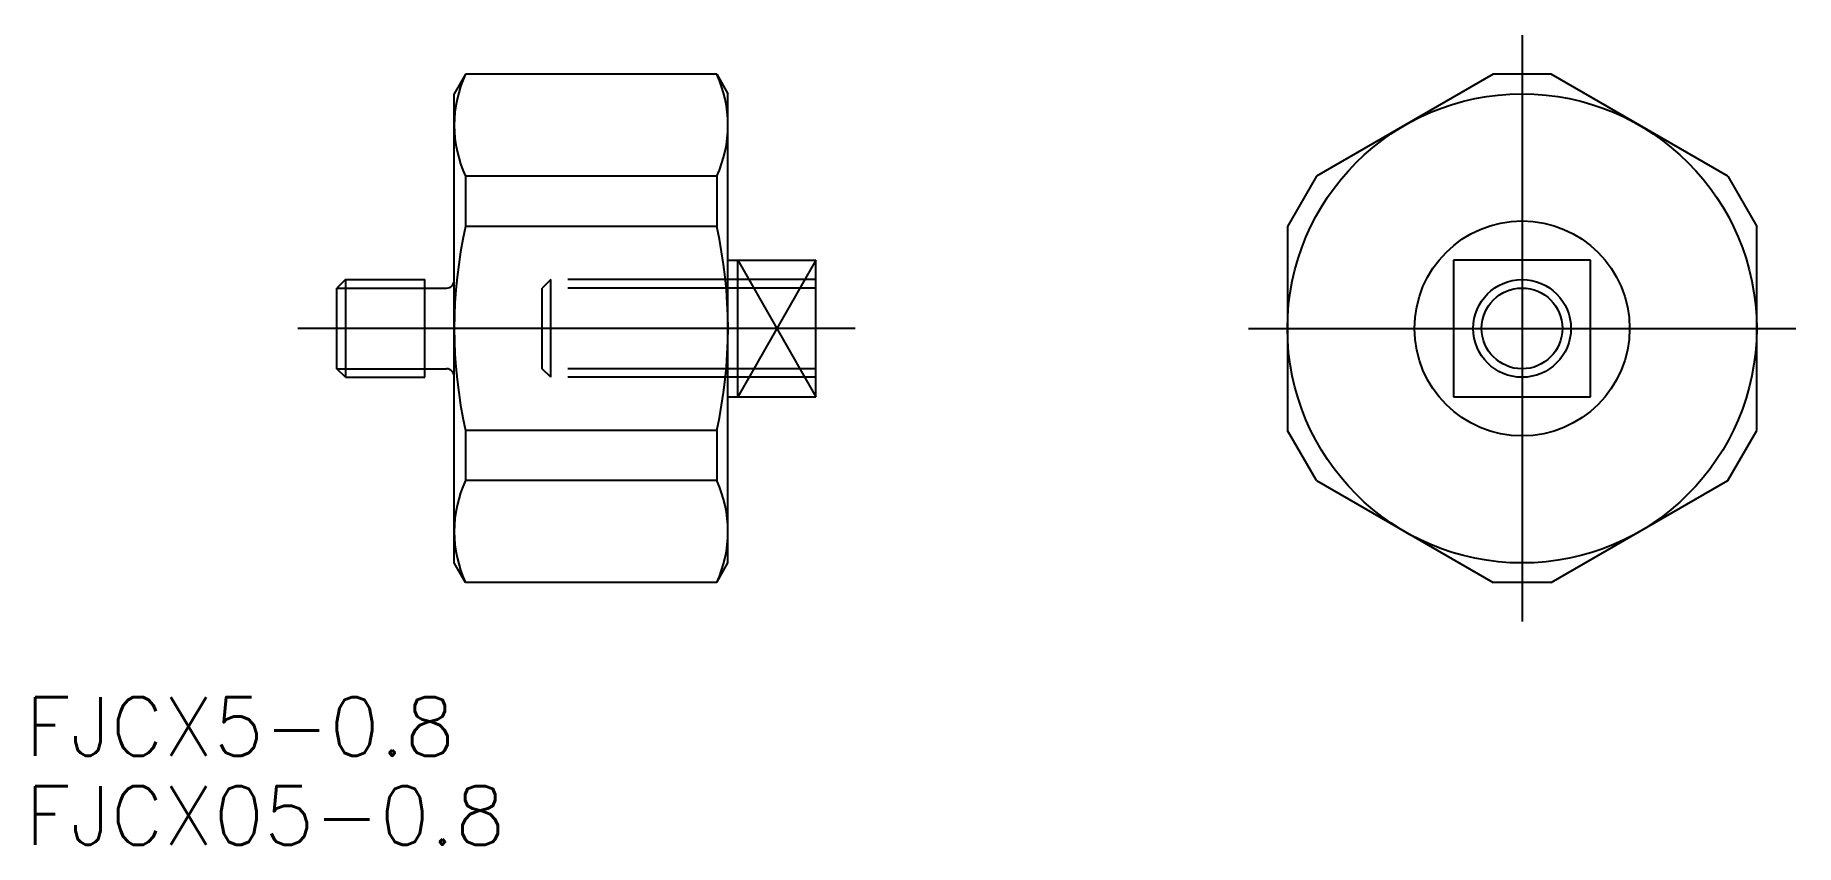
# Model space of a CAD drawing. Extents: x -76 to 14, y -26.4 to 15.
import ezdxf

# ---------------------------------------------------------------- set-up
doc = ezdxf.new("R2010")
doc.units = 0
doc.linetypes.add('CENTER', pattern=[50.8, 31.75, -6.35, 6.35, -6.35])
doc.linetypes.add('DASHED', pattern=[19.05, 12.7, -6.35])
doc.layers.get('0').update_dxf_attribs({"linetype": 'CONTINUOUS'})
doc.layers.add('CENTER', color=1, linetype='CENTER')
doc.styles.get("Standard").update_dxf_attribs({"font": 'txt.shx', "height": 3, "bigfont": 'bigfont.shx'})

msp = doc.modelspace()

# ---------------------------------------------------------------- linework, layer by layer
at = {"color": 7, "linetype": 'CONTINUOUS'}
for p, q in [((-54.037, 13), (-54.615, 12)), ((-41.192, 13), (-54.037, 13)), ((-41.192, 13), (-40.615, 12)), ((-1.483, 13), (-10.517, 7.785)), ((1.483, 13), (-1.483, 13)), ((10.517, 7.785), (1.483, 13)), ((-54.615, -12), (-54.615, 12)), ((-40.615, -12), (-40.615, 12)), ((-54.037, 7.785), (-54.037, 5.215)), ((-41.192, 7.785), (-54.037, 7.785)), ((-41.192, 7.785), (-41.192, 5.215)), ((-10.517, 7.785), (-12, 5.215)), ((10.517, 7.785), (12, 5.215)), ((-41.192, 5.215), (-54.037, 5.215)), ((-12, 5.215), (-12, -5.215)), ((12, -5.215), (12, 5.215)), ((-40.615, 3.5), (-36.115, 3.5)), ((-40.115, -3.5), (-40.115, 3.5)), ((-36.115, -3.5), (-36.115, 3.5)), ((3.5, 3.5), (-3.5, 3.5)), ((-3.5, 3.5), (-3.5, -3.5)), ((3.5, -3.5), (3.5, 3.5)), ((-60.182, 2.5), (-60.615, 2.067)), ((-60.615, -2.067), (-60.615, 2.067)), ((-60.182, 2.5), (-60.182, -2.5)), ((-60.182, 2.5), (-56.115, 2.5)), ((-56.115, -2.5), (-56.115, 2.5)), ((-56.115, 2.067), (-55.015, 2.067)), ((-60.182, -2.5), (-60.615, -2.067)), ((-60.182, -2.5), (-56.115, -2.5)), ((-56.115, -2.067), (-55.015, -2.067)), ((-40.615, -3.5), (-36.115, -3.5)), ((-3.5, -3.5), (3.5, -3.5)), ((-54.037, -5.215), (-54.037, -7.785)), ((-41.192, -5.215), (-54.037, -5.215)), ((-41.192, -5.215), (-41.192, -7.785)), ((-10.517, -7.785), (-12, -5.215)), ((10.517, -7.785), (12, -5.215)), ((-41.192, -7.785), (-54.037, -7.785)), ((-10.517, -7.785), (-1.483, -13)), ((1.483, -13), (10.517, -7.785)), ((-54.037, -13), (-54.615, -12)), ((-41.192, -13), (-40.615, -12)), ((-41.192, -13), (-54.037, -13)), ((1.483, -13), (-1.483, -13))]:
    msp.add_line(p, q, dxfattribs=at)
at = {"color": 3, "linetype": 'CONTINUOUS'}
for p, q in [((-36.115, 3.5), (-40.115, -3.5)), ((-40.115, 3.5), (-36.115, -3.5)), ((-60.615, 2.067), (-56.115, 2.067)), ((-60.615, -2.067), (-56.115, -2.067))]:
    msp.add_line(p, q, dxfattribs=at)
at = {"color": 3, "linetype": 'DASHED'}
for p, q in [((-49.682, 2.5), (-50.115, 2.067)), ((-50.115, -2.067), (-50.115, 2.067)), ((-36.115, 2.067), (-50.115, 2.067)), ((-36.115, 2.5), (-49.682, 2.5)), ((-49.682, -2.5), (-49.682, 2.5)), ((-36.115, -2.067), (-50.115, -2.067)), ((-49.682, -2.5), (-50.115, -2.067)), ((-36.115, -2.5), (-49.682, -2.5))]:
    msp.add_line(p, q, dxfattribs=at)
at = {"color": 7, "linetype": 'CONTINUOUS'}
for radius in [12, 5.5, 2.067]:
    msp.add_circle((0, 0), radius, dxfattribs=at)
at = {"color": 3, "linetype": 'CONTINUOUS'}
msp.add_circle((0, 0), 2.5, dxfattribs=at)
at = {"color": 7, "linetype": 'CONTINUOUS'}
for centre, radius, start, end in [((-48.432, 10.392), 6.182, 155.04928, 204.95072), ((-46.797, 10.392), 6.182, 335.04928, 24.95072), ((-30.77, 0), 23.845, 167.36601, 192.63399), ((-64.459, 0), 23.845, 347.36601, 12.63399), ((-55.015, 2.467), 0.4, 270, 0), ((-55.015, -2.467), 0.4, 0, 90), ((-48.432, -10.392), 6.182, 155.04928, 204.95072), ((-46.797, -10.392), 6.182, 335.04928, 24.95072)]:
    msp.add_arc(centre, radius, start, end, dxfattribs=at)
at = {"layer": 'CENTER', "color": 1, "linetype": 'CENTER'}
for p, q in [((0, 15), (0, -15)), ((-34.115, 0), (-62.615, 0)), ((-14, 0), (14, 0))]:
    msp.add_line(p, q, dxfattribs=at)

# ---------------------------------------------------------------- texts
at = {"color": 7, "linetype": 'CONTINUOUS'}
for s, p in [('FJCX5-0.8', (-76.563, -21.86)), ('FJCX05-0.8', (-76.563, -26.416))]:
    msp.add_text(s, height=3, dxfattribs=at).set_placement(p)

doc.saveas('drawing.dxf')
